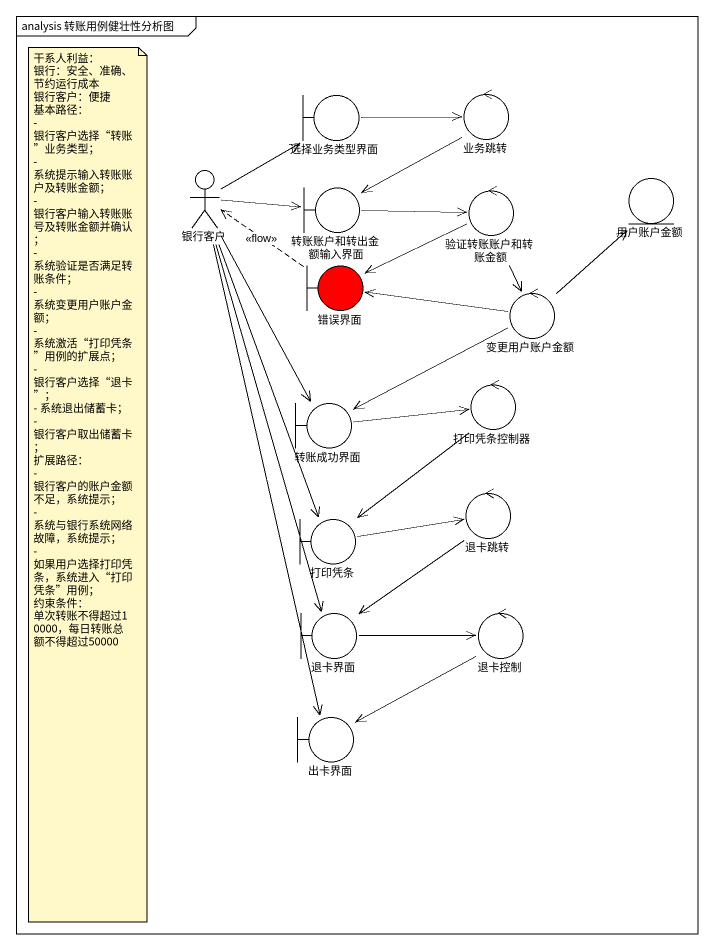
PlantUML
@startuml
mainframe analysis 转账用例健壮性分析图
boundary 选择业务类型界面
control 业务跳转
actor 银行客户
entity 用户账户金额
boundary 转账账户和转出金额输入界面
control 验证转账账户和转账金额
boundary 错误界面 #FF0000
control 变更用户账户金额
boundary 转账成功界面
control 打印凭条控制器
control 退卡跳转
boundary 打印凭条
boundary 退卡界面
control 退卡控制
boundary 出卡界面
选择业务类型界面 -right-> 业务跳转
业务跳转 --> 转账账户和转出金额输入界面
银行客户 -up-> 选择业务类型界面
银行客户 -right-> 转账账户和转出金额输入界面
银行客户 --> 转账成功界面
银行客户 --> 打印凭条
银行客户 --> 退卡界面
银行客户 --> 退卡界面
银行客户 --> 出卡界面
转账账户和转出金额输入界面 -right-> 验证转账账户和转账金额
验证转账账户和转账金额 -left-> 错误界面
验证转账账户和转账金额 --> 变更用户账户金额
错误界面 .left.> 银行客户 : <<flow>>
变更用户账户金额 -up-> 用户账户金额
变更用户账户金额 -left-> 错误界面
变更用户账户金额 -left-> 转账成功界面
转账成功界面 -right-> 打印凭条控制器
打印凭条控制器 --> 打印凭条
退卡跳转 --> 退卡界面
打印凭条 -right-> 退卡跳转
退卡界面 -right-> 退卡控制
退卡控制 --> 出卡界面
note as N1
  干系人利益：
  银行：安全、准确、节约运行成本
  银行客户：便捷
  基本路径：
  - 银行客户选择“转账”业务类型；
  - 系统提示输入转账账户及转账金额；
  - 银行客户输入转账账号及转账金额并确认；
  - 系统验证是否满足转账条件；
  - 系统变更用户账户金额；
  - 系统激活“打印凭条”用例的扩展点；
  - 银行客户选择“退卡”；
  - 系统退出储蓄卡；
  - 银行客户取出储蓄卡；
  扩展路径：
  - 银行客户的账户金额不足，系统提示；
  - 系统与银行系统网络故障，系统提示；
  - 如果用户选择打印凭条，系统进入“打印凭条”用例；
  约束条件：
  单次转账不得超过10000，每日转账总额不得超过50000
end note
@enduml
